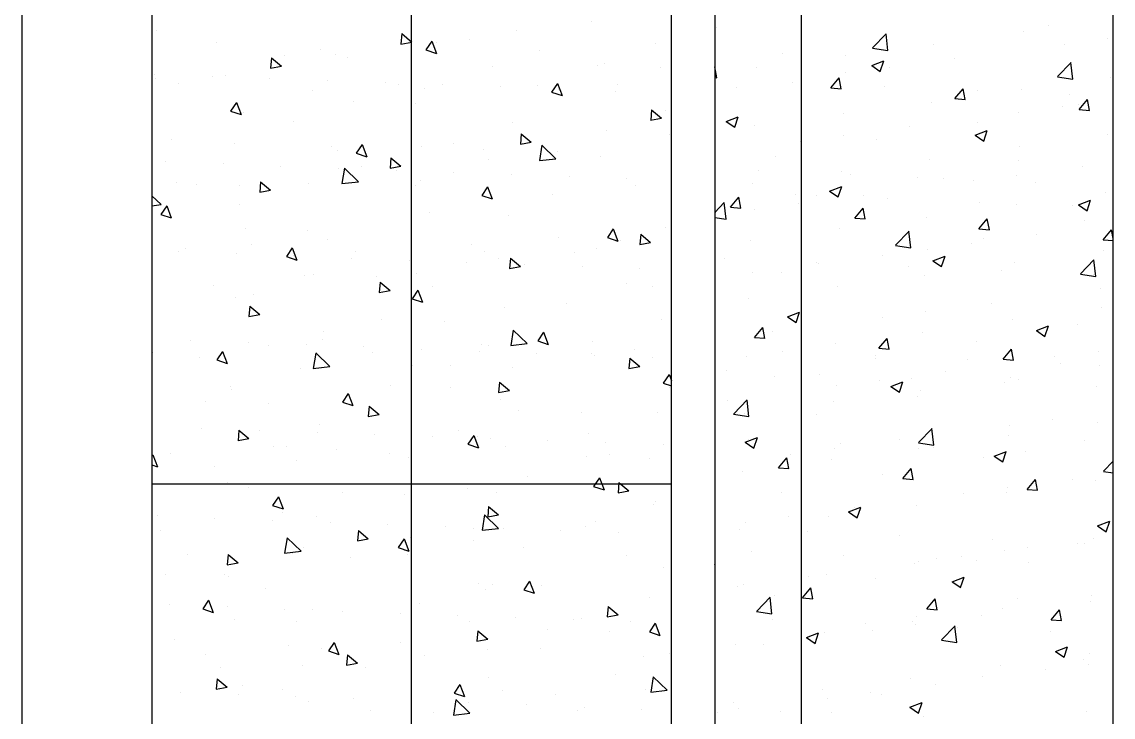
# Model space of a CAD drawing. Header units: millimetres. Extents: x 331487 to 517269, y 198509 to 399936.
# Drawn here: x 442504 to 443134, y 335304 to 335705 of the extents above; entities that cross this region are included whole.
import ezdxf

# ---------------------------------------------------------------- set-up
doc = ezdxf.new("R2010")
doc.units = ezdxf.units.MM
doc.header["$MEASUREMENT"] = 0
doc.layers.add('9th_Column', color=2, linetype='Continuous', lineweight=25)
doc.layers.add('COLUMN', color=6, linetype='Continuous')
doc.layers.add('FOOTING', color=5, linetype='Continuous')

msp = doc.modelspace()

# ---------------------------------------------------------------- linework, layer by layer
at = {"layer": '9th_Column'}
for p, q in [((442904.35, 338438.51), (442904.35, 332578.51)), ((443134.35, 332808.51), (443134.35, 338208.51))]:
    msp.add_line(p, q, dxfattribs=at)
at = {"layer": 'COLUMN'}
for p, q in [((442504.35, 336113.51), (442504.35, 334763.51)), ((442954.35, 334763.51), (442954.35, 336113.51)), ((442579.35, 336038.51), (442579.35, 334838.51)), ((442879.35, 334838.51), (442879.35, 336038.51))]:
    msp.add_line(p, q, dxfattribs=at)
at = {"layer": 'COLUMN', "color": 2, "linetype": 'Continuous'}
for p, q in [((442833.42, 335705.22), (442833.42, 335705.22)), ((442905.39, 335701.86), (442905.39, 335701.86)), ((443096.83, 335703.13), (443096.83, 335703.13)), ((442582.21, 335700.4), (442582.21, 335700.4)), ((442723.72, 335698.42), (442723.2, 335692.45)), ((442723.72, 335698.42), (442729.46, 335693.6)), ((442789.66, 335700.43), (442789.66, 335700.43)), ((442995.51, 335690.22), (443003.3, 335698.34)), ((443001.71, 335696.87), (443001.71, 335696.87)), ((443004.32, 335688.75), (443003.22, 335698.25)), ((443082.44, 335699.59), (443082.44, 335699.59)), ((443131.21, 335695.62), (443131.21, 335695.62)), ((442617, 335693.36), (442617, 335693.36)), ((442676.67, 335689.24), (442676.67, 335689.24)), ((442723.19, 335692.45), (442729.46, 335693.6)), ((442741, 335694.03), (442737.64, 335689.06)), ((442741, 335694.03), (442743.68, 335687.03)), ((442743.63, 335693.07), (442743.63, 335693.07)), ((442762.82, 335694.92), (442762.82, 335694.92)), ((442870.26, 335692.77), (442870.26, 335692.77)), ((442995.43, 335690.13), (443004.32, 335688.75)), ((443030.5, 335692.09), (443030.5, 335692.09)), ((443106.17, 335692.32), (443106.17, 335692.32)), ((442648.5, 335684.55), (442647.98, 335678.57)), ((442648.5, 335684.55), (442654.24, 335679.73)), ((442656.1, 335685.66), (442656.1, 335685.66)), ((442685.47, 335686.42), (442685.47, 335686.42)), ((442692.25, 335684.38), (442692.25, 335684.38)), ((442737.64, 335689.06), (442743.68, 335687.04)), ((442803.3, 335688.94), (442803.3, 335688.94)), ((442943.39, 335686.86), (442943.39, 335686.86)), ((442979.99, 335685.69), (442979.99, 335685.69)), ((443043.02, 335684.01), (443043.02, 335684.01)), ((442647.97, 335678.57), (442654.24, 335679.73)), ((442776.22, 335679.35), (442776.22, 335679.35)), ((442836.71, 335680.18), (442836.71, 335680.18)), ((442840.76, 335680.96), (442840.76, 335680.96)), ((442872.86, 335678.91), (442872.86, 335678.91)), ((442904.35, 335679.16), (442904.38, 335679.19)), ((442905.53, 335672.92), (442904.37, 335679.19)), ((442928.64, 335678.65), (442928.64, 335678.65)), ((442994.96, 335680.02), (443001.96, 335682.7)), ((442994.96, 335680.02), (442999.93, 335676.66)), ((442999.93, 335676.66), (443001.95, 335682.7)), ((443005.15, 335679.02), (443005.15, 335679.02)), ((443102.24, 335673.67), (443110.03, 335681.78)), ((443111.04, 335672.2), (443109.94, 335681.7)), ((442580.96, 335674.94), (442580.96, 335674.94)), ((442581.29, 335672.41), (442581.29, 335672.41)), ((442614.25, 335673.72), (442614.25, 335673.72)), ((442621.65, 335674.09), (442621.65, 335674.09)), ((442647.54, 335672.5), (442647.54, 335672.5)), ((442680.83, 335671.29), (442680.83, 335671.29)), ((442904.35, 335673.03), (442905.53, 335672.93)), ((442971.28, 335667.17), (442976.1, 335672.92)), ((442977.25, 335666.64), (442976.1, 335672.91)), ((442980.11, 335675.72), (442980.11, 335675.72)), ((443102.15, 335673.58), (443111.05, 335672.2)), ((443132.56, 335673.34), (443132.56, 335673.34)), ((442595.05, 335669.4), (442595.05, 335669.4)), ((442672.04, 335665.34), (442672.04, 335665.34)), ((442714.12, 335670.07), (442714.12, 335670.07)), ((442721.68, 335669.11), (442721.68, 335669.11)), ((442736.57, 335666.95), (442736.57, 335666.95)), ((442747.41, 335668.86), (442747.41, 335668.86)), ((442780.7, 335667.64), (442780.7, 335667.64)), ((442802.26, 335668.62), (442802.26, 335668.62)), ((442810.15, 335664.73), (442816.2, 335662.7)), ((442813.51, 335669.7), (442810.16, 335664.73)), ((442813.51, 335669.7), (442816.2, 335662.7)), ((442813.99, 335666.42), (442813.99, 335666.42)), ((442847.28, 335665.21), (442847.28, 335665.21)), ((442848.3, 335668.81), (442848.3, 335668.81)), ((442916.96, 335667.41), (442916.96, 335667.41)), ((442949.08, 335670.24), (442949.08, 335670.24)), ((442971.28, 335667.17), (442977.26, 335666.65)), ((443002.47, 335667.98), (443002.47, 335667.98)), ((443043.01, 335660.9), (443047.83, 335666.64)), ((443048.98, 335660.37), (443047.82, 335666.64)), ((443055.85, 335665.73), (443055.85, 335665.73)), ((443081.22, 335666.3), (443081.22, 335666.3)), ((442628.22, 335658.67), (442624.86, 335653.7)), ((442628.22, 335658.67), (442630.91, 335651.67)), ((442695.54, 335659.35), (442695.54, 335659.35)), ((442731.69, 335658.08), (442731.69, 335658.08)), ((443029.28, 335658.8), (443029.28, 335658.8)), ((443043.01, 335660.9), (443048.98, 335660.38)), ((443109.23, 335663.47), (443109.23, 335663.47)), ((443114.73, 335654.62), (443119.55, 335660.37)), ((443120.71, 335654.09), (443119.55, 335660.36)), ((442624.86, 335653.7), (442630.9, 335651.68)), ((442632.38, 335652.93), (442632.38, 335652.93)), ((442867.88, 335654.45), (442867.36, 335648.47)), ((442867.88, 335654.45), (442873.63, 335649.63)), ((442876.15, 335653.88), (442876.15, 335653.88)), ((442978.77, 335652.4), (442978.77, 335652.4)), ((443079.87, 335652.88), (443079.87, 335652.88)), ((443104.9, 335656.17), (443104.9, 335656.17)), ((443114.22, 335657.23), (443114.22, 335657.23)), ((443114.73, 335654.62), (443120.71, 335654.1)), ((442661.09, 335647.78), (442661.09, 335647.78)), ((442787.4, 335647.05), (442787.4, 335647.05)), ((442867.35, 335648.47), (442873.62, 335649.63)), ((442910.93, 335647.76), (442917.94, 335650.45)), ((442910.93, 335647.76), (442915.91, 335644.41)), ((442915.9, 335644.41), (442917.93, 335650.45)), ((442927.43, 335645.36), (442927.43, 335645.36)), ((443055.9, 335647.22), (443055.9, 335647.22)), ((442792.66, 335640.57), (442792.14, 335634.6)), ((442792.66, 335640.57), (442798.41, 335635.75)), ((442841.7, 335642.31), (442841.7, 335642.31)), ((442878.15, 335639.98), (442878.15, 335639.98)), ((442978.84, 335639.58), (442978.84, 335639.58)), ((443016.71, 335644.56), (443016.71, 335644.56)), ((443054.65, 335639.75), (443061.65, 335642.44)), ((443054.65, 335639.75), (443059.62, 335636.4)), ((443059.62, 335636.4), (443061.64, 335642.44)), ((443131.35, 335640.05), (443131.35, 335640.05)), ((442590.52, 335637.24), (442590.52, 335637.24)), ((442627.01, 335635.05), (442627.01, 335635.05)), ((442683.22, 335633.04), (442683.22, 335633.04)), ((442700.73, 335634.34), (442697.38, 335629.37)), ((442700.73, 335634.34), (442703.42, 335627.34)), ((442734.98, 335633.04), (442734.98, 335633.04)), ((442753.64, 335634.75), (442753.64, 335634.75)), ((442792.13, 335634.6), (442798.4, 335635.75)), ((442804.51, 335633.99), (442803.13, 335625.1)), ((442804.5, 335634), (442812.62, 335626.21)), ((442953.8, 335636.28), (442953.8, 335636.28)), ((442997.58, 335637.21), (442997.58, 335637.21)), ((443080, 335633.01), (443080, 335633.01)), ((442686.68, 335630.92), (442686.68, 335630.92)), ((442697.38, 335629.37), (442703.42, 335627.34)), ((442717.44, 335626.7), (442716.92, 335620.72)), ((442717.44, 335626.7), (442723.19, 335621.88)), ((442771.13, 335631.77), (442771.13, 335631.77)), ((442803.13, 335625.1), (442812.63, 335626.2)), ((442813.31, 335630.62), (442813.31, 335630.62)), ((442838.5, 335627.58), (442838.5, 335627.58)), ((442939.26, 335627.2), (442939.26, 335627.2)), ((442587.36, 335624.43), (442587.36, 335624.43)), ((442620.65, 335623.21), (442620.65, 335623.21)), ((442653.94, 335621.99), (442653.94, 335621.99)), ((442687.23, 335620.78), (442687.23, 335620.78)), ((442690.54, 335620.73), (442689.17, 335611.84)), ((442690.54, 335620.74), (442698.65, 335612.95)), ((442700.53, 335621.48), (442700.53, 335621.48)), ((442716.91, 335620.72), (442723.18, 335621.88)), ((442773.97, 335625.97), (442773.97, 335625.97)), ((443028.07, 335625.51), (443028.07, 335625.51)), ((443079.86, 335625.26), (443079.86, 335625.26)), ((443116.47, 335621.72), (443116.47, 335621.72)), ((442720.52, 335619.56), (442720.52, 335619.56)), ((442753.81, 335618.35), (442753.81, 335618.35)), ((442787.1, 335617.13), (442787.1, 335617.13)), ((442820.39, 335615.91), (442820.39, 335615.91)), ((442853.68, 335614.7), (442853.68, 335614.7)), ((442929.61, 335619.14), (442929.61, 335619.14)), ((442977.55, 335619.11), (442977.55, 335619.11)), ((442982.99, 335616.88), (442982.99, 335616.88)), ((443021.54, 335615.25), (443021.54, 335615.25)), ((443036.38, 335614.63), (443036.38, 335614.63)), ((443078.59, 335616.73), (443078.59, 335616.73)), ((442593.82, 335612.21), (442593.82, 335612.21)), ((442605.06, 335611.08), (442605.06, 335611.08)), ((442629.96, 335610.94), (442629.96, 335610.94)), ((442642.22, 335612.82), (442641.7, 335606.85)), ((442641.7, 335606.85), (442647.96, 335608)), ((442642.22, 335612.82), (442647.97, 335608)), ((442669.78, 335611.95), (442669.78, 335611.95)), ((442689.17, 335611.84), (442698.66, 335612.94)), ((442731.69, 335610.79), (442731.69, 335610.79)), ((442734.32, 335613.57), (442734.32, 335613.57)), ((442773.25, 335610.01), (442769.89, 335605.04)), ((442773.25, 335610.01), (442775.94, 335603.01)), ((442858.32, 335610.49), (442858.32, 335610.49)), ((442926.21, 335612.07), (442926.21, 335612.07)), ((442970.62, 335607.5), (442977.63, 335610.19)), ((442970.62, 335607.5), (442975.6, 335604.15)), ((442975.59, 335604.14), (442977.62, 335610.19)), ((443053.56, 335613.44), (443053.56, 335613.44)), ((443089.76, 335612.37), (443089.76, 335612.37)), ((442579.35, 335604.82), (442584.69, 335599.69)), ((442769.89, 335605.04), (442775.93, 335603.01)), ((442774.43, 335606.74), (442774.43, 335606.74)), ((442810.57, 335605.46), (442810.57, 335605.46)), ((442913.43, 335598.23), (442918.25, 335603.97)), ((442919.4, 335597.7), (442918.25, 335603.97)), ((442950.7, 335605.71), (442950.7, 335605.71)), ((442963.22, 335605.24), (442963.22, 335605.24)), ((442990.4, 335605.12), (442990.4, 335605.12)), ((443004.08, 335603.45), (443004.08, 335603.45)), ((443057.46, 335601.2), (443057.46, 335601.2)), ((443114.34, 335599.49), (443121.34, 335602.18)), ((443119.31, 335596.14), (443121.33, 335602.18)), ((443130.13, 335606.76), (443130.13, 335606.76)), ((442579.35, 335599.06), (442584.7, 335599.69)), ((442587.96, 335598.98), (442584.6, 335594.01)), ((442587.96, 335598.98), (442590.64, 335591.98)), ((442630.13, 335599.55), (442630.13, 335599.55)), ((442739.97, 335595.17), (442739.97, 335595.17)), ((442904.35, 335595.21), (442909.84, 335600.92)), ((442904.9, 335595.23), (442904.9, 335595.23)), ((442910.85, 335591.34), (442909.75, 335600.84)), ((442913.43, 335598.23), (442919.41, 335597.71)), ((442927.5, 335596.84), (442927.5, 335596.84)), ((442952.53, 335600.14), (442952.53, 335600.14)), ((442985.16, 335591.95), (442989.98, 335597.7)), ((442991.13, 335591.42), (442989.97, 335597.69)), ((443078.79, 335599.72), (443078.79, 335599.72)), ((443110.84, 335598.94), (443110.84, 335598.94)), ((443114.34, 335599.49), (443119.31, 335596.14)), ((442584.6, 335594.01), (442590.64, 335591.99)), ((442785.15, 335593.67), (442785.15, 335593.67)), ((442904.35, 335592.35), (442910.86, 335591.34)), ((442985.16, 335591.95), (442991.13, 335591.43)), ((443026.85, 335592.23), (443026.85, 335592.23)), ((443056.88, 335585.68), (443061.7, 335591.42)), ((443062.86, 335585.15), (443061.7, 335591.42)), ((443118.05, 335590.26), (443118.05, 335590.26)), ((442633.26, 335585.9), (442633.26, 335585.9)), ((442669.4, 335584.63), (442669.4, 335584.63)), ((442845.76, 335585.68), (442842.41, 335580.71)), ((442845.76, 335585.68), (442848.45, 335578.68)), ((442861.61, 335582.72), (442861.08, 335576.75)), ((442861.61, 335582.72), (442867.35, 335577.9)), ((442875.9, 335586.6), (442875.9, 335586.6)), ((442976.34, 335585.82), (442976.34, 335585.82)), ((443008.77, 335576.26), (443016.56, 335584.37)), ((443017.58, 335574.79), (443016.47, 335584.28)), ((443056.88, 335585.68), (443062.86, 335585.16)), ((443090.16, 335582.28), (443090.16, 335582.28)), ((443128.61, 335579.4), (443133.43, 335585.15)), ((443134.35, 335580.14), (443133.43, 335585.14)), ((442637.02, 335576.73), (442637.02, 335576.73)), ((442680.96, 335579.66), (442680.96, 335579.66)), ((442763.65, 335576.43), (442763.65, 335576.43)), ((442813.87, 335580.43), (442813.87, 335580.43)), ((442842.41, 335580.71), (442848.45, 335578.68)), ((442850.01, 335579.16), (442850.01, 335579.16)), ((442861.08, 335576.75), (442867.35, 335577.9)), ((442925, 335578.78), (442925, 335578.78)), ((443008.69, 335576.17), (443017.58, 335574.79)), ((443052.29, 335577.29), (443052.29, 335577.29)), ((443059.73, 335580.25), (443059.73, 335580.25)), ((443128.61, 335579.4), (443134.35, 335578.9)), ((442594.86, 335572.49), (442594.86, 335572.49)), ((442598.8, 335574.34), (442598.8, 335574.34)), ((442628.15, 335571.27), (442628.15, 335571.27)), ((442657.11, 335569.68), (442663.16, 335567.65)), ((442660.47, 335574.65), (442657.12, 335569.68)), ((442660.47, 335574.65), (442663.16, 335567.65)), ((442661.44, 335570.06), (442661.44, 335570.06)), ((442696.69, 335572.6), (442696.69, 335572.6)), ((442771.71, 335572.59), (442771.71, 335572.59)), ((442823.32, 335572.3), (442823.32, 335572.3)), ((442836.25, 335574.2), (442836.25, 335574.2)), ((443001.41, 335570.24), (443001.41, 335570.24)), ((443027.25, 335574), (443027.25, 335574)), ((443030.31, 335567.24), (443037.32, 335569.93)), ((443035.28, 335563.88), (443037.31, 335569.92)), ((443128.92, 335573.47), (443128.92, 335573.47)), ((442694.73, 335568.84), (442694.73, 335568.84)), ((442728.02, 335567.62), (442728.02, 335567.62)), ((442761.31, 335566.41), (442761.31, 335566.41)), ((442779.41, 335568.86), (442779.41, 335568.86)), ((442786.39, 335568.85), (442785.86, 335562.87)), ((442785.86, 335562.87), (442792.13, 335564.03)), ((442786.39, 335568.85), (442792.13, 335564.03)), ((442794.6, 335565.19), (442794.6, 335565.19)), ((442827.89, 335563.98), (442827.89, 335563.98)), ((442909.72, 335568.31), (442909.72, 335568.31)), ((442963.1, 335566.05), (442963.1, 335566.05)), ((442964.1, 335565.68), (442964.1, 335565.68)), ((443016.48, 335563.8), (443016.48, 335563.8)), ((443030.32, 335567.24), (443035.29, 335563.88)), ((443077.57, 335566.43), (443077.57, 335566.43)), ((443115.5, 335559.7), (443123.28, 335567.82)), ((443124.3, 335558.24), (443123.2, 335567.73)), ((442667.53, 335558.57), (442667.53, 335558.57)), ((442672.7, 335559.59), (442672.7, 335559.59)), ((442708.84, 335558.32), (442708.84, 335558.32)), ((442732.06, 335560.18), (442732.06, 335560.18)), ((442861.18, 335562.76), (442861.18, 335562.76)), ((442926.22, 335560.7), (442926.22, 335560.7)), ((442943.09, 335560.23), (442943.09, 335560.23)), ((443025.63, 335558.94), (443025.63, 335558.94)), ((443069.86, 335561.54), (443069.86, 335561.54)), ((443115.41, 335559.61), (443124.3, 335558.23)), ((443123.25, 335559.29), (443123.25, 335559.29)), ((442615.07, 335552.77), (442615.07, 335552.77)), ((442711.17, 335554.97), (442710.64, 335548.99)), ((442711.17, 335554.97), (442716.91, 335550.15)), ((442741.7, 335552.47), (442741.7, 335552.47)), ((442853.31, 335554.12), (442853.31, 335554.12)), ((442868.33, 335552.18), (442868.33, 335552.18)), ((442975.12, 335552.53), (442975.12, 335552.53)), ((443127.01, 335551.15), (443127.01, 335551.15)), ((442627.87, 335546.17), (442627.87, 335546.17)), ((442638.24, 335548.03), (442638.24, 335548.03)), ((442710.64, 335549), (442716.91, 335550.15)), ((442732.99, 335550.32), (442729.63, 335545.35)), ((442729.63, 335545.35), (442735.67, 335543.32)), ((442732.99, 335550.32), (442735.67, 335543.32)), ((442923.78, 335545.49), (442923.78, 335545.49)), ((442635.95, 335541.1), (442635.43, 335535.12)), ((442635.95, 335541.1), (442641.69, 335536.28)), ((442782.89, 335540.29), (442782.89, 335540.29)), ((442818.85, 335542.56), (442818.85, 335542.56)), ((443063.85, 335542.84), (443063.85, 335542.84)), ((443127.7, 335540.18), (443127.7, 335540.18)), ((442635.42, 335535.12), (442641.69, 335536.28)), ((442712.14, 335533.29), (442712.14, 335533.29)), ((442748.29, 335532.01), (442748.29, 335532.01)), ((442873.64, 335533.22), (442873.64, 335533.22)), ((442946.29, 335534.99), (442953.29, 335537.67)), ((442946.29, 335534.99), (442951.27, 335531.63)), ((442951.26, 335531.63), (442953.29, 335537.67)), ((443000.95, 335534.55), (443000.95, 335534.55)), ((443025.98, 335537.85), (443025.98, 335537.85)), ((443076.36, 335533.14), (443076.36, 335533.14)), ((442678.7, 335526.27), (442678.7, 335526.27)), ((442787.96, 335527.27), (442786.58, 335518.37)), ((442787.95, 335527.27), (442796.06, 335519.49)), ((442805.5, 335525.99), (442802.15, 335521.02)), ((442805.5, 335525.99), (442808.19, 335518.99)), ((442927.3, 335523.01), (442932.13, 335528.76)), ((442933.28, 335522.48), (442932.12, 335528.75)), ((442937.79, 335526.24), (442937.79, 335526.24)), ((443024.42, 335525.65), (443024.42, 335525.65)), ((443090.01, 335526.98), (443097.01, 335529.66)), ((443090.01, 335526.98), (443094.98, 335523.62)), ((443094.97, 335523.62), (443097, 335529.66)), ((443113.92, 335530.6), (443113.92, 335530.6)), ((442601.9, 335521.14), (442601.9, 335521.14)), ((442635.19, 335519.93), (442635.19, 335519.93)), ((442677.69, 335521.72), (442677.69, 335521.72)), ((442769.46, 335519.2), (442769.46, 335519.2)), ((442786.58, 335518.37), (442796.07, 335519.48)), ((442802.14, 335521.02), (442808.19, 335518.99)), ((442833.99, 335520.81), (442833.99, 335520.81)), ((442927.3, 335523.01), (442933.28, 335522.49)), ((442973.91, 335519.24), (442973.91, 335519.24)), ((442999.03, 335516.73), (443003.85, 335522.48)), ((443005, 335516.2), (443003.85, 335522.47)), ((443055.6, 335520.59), (443055.6, 335520.59)), ((442580.07, 335514.57), (442580.07, 335514.57)), ((442620.21, 335514.96), (442616.85, 335509.99)), ((442620.21, 335514.96), (442622.9, 335507.96)), ((442647.03, 335518.41), (442647.03, 335518.41)), ((442668.48, 335518.71), (442668.48, 335518.71)), ((442673.99, 335514.01), (442672.61, 335505.11)), ((442673.98, 335514.02), (442682.1, 335506.23)), ((442701.77, 335517.5), (442701.77, 335517.5)), ((442706.7, 335514.28), (442706.7, 335514.28)), ((442735.06, 335516.28), (442735.06, 335516.28)), ((442768.35, 335515.06), (442768.35, 335515.06)), ((442773.66, 335518.11), (442773.66, 335518.11)), ((442801.64, 335513.85), (442801.64, 335513.85)), ((442833.33, 335513.99), (442833.33, 335513.99)), ((442858.29, 335516.25), (442858.29, 335516.25)), ((442943.63, 335514.95), (442943.63, 335514.95)), ((442999.03, 335516.73), (443005.01, 335516.21)), ((443070.76, 335510.46), (443075.58, 335516.2)), ((443076.73, 335509.93), (443075.57, 335516.2)), ((443125.73, 335515.01), (443125.73, 335515.01)), ((442607.12, 335511.18), (442607.12, 335511.18)), ((442616.85, 335509.99), (442622.9, 335507.96)), ((442729.8, 335506.8), (442729.8, 335506.8)), ((442751.58, 335506.98), (442751.58, 335506.98)), ((442834.93, 335512.63), (442834.93, 335512.63)), ((442855.33, 335511), (442854.81, 335505.02)), ((442855.33, 335511), (442861.08, 335506.18)), ((442868.22, 335511.42), (442868.22, 335511.42)), ((442922.56, 335512.2), (442922.56, 335512.2)), ((442997.01, 335512.7), (442997.01, 335512.7)), ((442997.28, 335510.58), (442997.28, 335510.58)), ((443050.39, 335510.44), (443050.39, 335510.44)), ((443070.76, 335510.46), (443076.73, 335509.94)), ((443100.7, 335511.71), (443100.7, 335511.71)), ((443103.77, 335508.19), (443103.77, 335508.19)), ((443126.48, 335506.9), (443126.48, 335506.9)), ((442665.27, 335505.19), (442665.27, 335505.19)), ((442672.61, 335505.11), (442682.11, 335506.22)), ((442787.73, 335505.71), (442787.73, 335505.71)), ((442854.8, 335505.02), (442861.07, 335506.18)), ((442878.02, 335501.66), (442874.66, 335496.68)), ((442878.02, 335501.66), (442879.35, 335498.19)), ((442911.33, 335503.78), (442911.33, 335503.78)), ((442938.97, 335500.57), (442938.97, 335500.57)), ((442964.71, 335501.52), (442964.71, 335501.52)), ((443037.55, 335503.4), (443037.55, 335503.4)), ((442625.08, 335494.45), (442625.08, 335494.45)), ((442717.13, 335495.41), (442717.13, 335495.41)), ((442751.71, 335494.15), (442751.71, 335494.15)), ((442780.11, 335497.12), (442779.59, 335491.14)), ((442780.11, 335497.12), (442785.86, 335492.3)), ((442874.66, 335496.69), (442879.35, 335495.11)), ((442974.64, 335495.11), (442974.64, 335495.11)), ((442999.67, 335498.41), (442999.67, 335498.41)), ((443005.98, 335494.72), (443012.99, 335497.41)), ((443005.98, 335494.72), (443010.96, 335491.37)), ((443010.95, 335491.37), (443012.98, 335497.41)), ((443018.09, 335499.27), (443018.09, 335499.27)), ((443071.47, 335497.01), (443071.47, 335497.01)), ((443075.14, 335499.85), (443075.14, 335499.85)), ((443079.56, 335498.63), (443079.56, 335498.63)), ((443124.86, 335494.75), (443124.86, 335494.75)), ((442625.62, 335492.79), (442625.62, 335492.79)), ((442692.72, 335490.63), (442689.37, 335485.66)), ((442692.72, 335490.63), (442695.41, 335483.63)), ((442779.58, 335491.15), (442785.85, 335492.3)), ((442878.34, 335493.86), (442878.34, 335493.86)), ((443021.25, 335488.62), (443021.25, 335488.62)), ((443023.2, 335492.36), (443023.2, 335492.36)), ((442610.41, 335486.15), (442610.41, 335486.15)), ((442646.56, 335484.87), (442646.56, 335484.87)), ((442689.37, 335485.66), (442695.41, 335483.63)), ((442704.89, 335483.25), (442704.37, 335477.27)), ((442704.89, 335483.25), (442710.64, 335478.43)), ((442780.63, 335486.91), (442780.63, 335486.91)), ((442911.48, 335486.8), (442911.48, 335486.8)), ((442915.31, 335478.84), (442923.09, 335486.96)), ((442924.11, 335477.38), (442923.01, 335486.87)), ((442972.69, 335485.96), (442972.69, 335485.96)), ((442704.36, 335477.27), (442710.63, 335478.43)), ((442791.02, 335480.67), (442791.02, 335480.67)), ((442827.17, 335479.4), (442827.17, 335479.4)), ((442871.39, 335479.83), (442871.39, 335479.83)), ((442915.22, 335478.75), (442924.11, 335477.37)), ((442921.35, 335478.91), (442921.35, 335478.91)), ((442962.93, 335478.61), (442962.93, 335478.61)), ((443099.43, 335475.56), (443099.43, 335475.56)), ((442608.3, 335470.63), (442608.3, 335470.63)), ((442629.67, 335469.37), (442629.15, 335463.39)), ((442629.67, 335469.37), (442635.42, 335464.55)), ((442641.59, 335469.42), (442641.59, 335469.42)), ((442676.45, 335472.89), (442676.45, 335472.89)), ((442756.57, 335469.11), (442756.57, 335469.11)), ((443022.03, 335462.29), (443029.82, 335470.41)), ((443030.84, 335460.82), (443029.73, 335470.32)), ((443074.39, 335472.27), (443074.39, 335472.27)), ((443125.27, 335473.61), (443125.27, 335473.61)), ((442629.14, 335463.4), (442635.41, 335464.55)), ((442674.88, 335468.2), (442674.88, 335468.2)), ((442708.17, 335466.99), (442708.17, 335466.99)), ((442741.46, 335465.77), (442741.46, 335465.77)), ((442765.24, 335466.3), (442761.88, 335461.32)), ((442765.24, 335466.3), (442767.93, 335459.3)), ((442767.2, 335465.82), (442767.2, 335465.82)), ((442774.75, 335464.55), (442774.75, 335464.55)), ((442808.04, 335463.34), (442808.04, 335463.34)), ((442831.73, 335467.43), (442831.73, 335467.43)), ((442904.61, 335468.6), (442904.61, 335468.6)), ((442921.96, 335462.47), (442928.96, 335465.16)), ((442921.96, 335462.47), (442926.94, 335459.12)), ((442923.73, 335464.12), (442923.73, 335464.12)), ((442926.93, 335459.11), (442928.96, 335465.16)), ((443011.24, 335463.95), (443011.24, 335463.95)), ((443073.92, 335466.57), (443073.92, 335466.57)), ((443117.76, 335463.63), (443117.76, 335463.63)), ((442590.08, 335456.26), (442590.08, 335456.26)), ((442649.85, 335459.84), (442649.85, 335459.84)), ((442657.05, 335460.09), (442657.05, 335460.09)), ((442686, 335458.57), (442686, 335458.57)), ((442761.88, 335461.33), (442767.93, 335459.3)), ((442783.67, 335459.8), (442783.67, 335459.8)), ((442841.33, 335462.12), (442841.33, 335462.12)), ((442874.62, 335460.91), (442874.62, 335460.91)), ((442973.37, 335458.97), (442973.37, 335458.97)), ((442977.11, 335461.87), (442977.11, 335461.87)), ((443021.94, 335462.2), (443030.84, 335460.82)), ((443021.99, 335459.07), (443021.99, 335459.07)), ((443030.49, 335459.61), (443030.49, 335459.61)), ((443065.67, 335454.46), (443072.68, 335457.15)), ((443070.64, 335451.11), (443072.67, 335457.15)), ((443083.88, 335457.36), (443083.88, 335457.36)), ((442579.95, 335455.27), (442579.35, 335454.38)), ((442579.95, 335455.27), (442582.64, 335448.27)), ((442663.02, 335451.81), (442663.02, 335451.81)), ((442716.71, 335455.96), (442716.71, 335455.96)), ((442727.55, 335453.42), (442727.55, 335453.42)), ((442830.46, 335454.37), (442830.46, 335454.37)), ((442843.34, 335455.67), (442843.34, 335455.67)), ((442866.61, 335453.09), (442866.61, 335453.09)), ((442941.18, 335447.79), (442946, 335453.54)), ((442947.15, 335447.26), (442946, 335453.53)), ((442948.33, 335455.67), (442948.33, 335455.67)), ((442971.47, 335452.67), (442971.47, 335452.67)), ((443059.44, 335453.62), (443059.44, 335453.62)), ((443065.67, 335454.46), (443070.65, 335451.11)), ((443128.75, 335445.74), (443134.35, 335451.57)), ((442579.35, 335449.37), (442582.63, 335448.27)), ((442615.4, 335448.27), (442615.4, 335448.27)), ((442920.13, 335445.62), (442920.13, 335445.62)), ((442941.18, 335447.79), (442947.16, 335447.27)), ((443001.12, 335443.61), (443001.12, 335443.61)), ((443012.91, 335441.52), (443017.73, 335447.26)), ((443018.88, 335440.98), (443017.72, 335447.25)), ((443128.67, 335445.65), (443134.35, 335444.77)), ((442623.36, 335439.4), (442623.36, 335439.4)), ((442796.01, 335442.8), (442796.01, 335442.8)), ((442837.75, 335441.97), (442834.4, 335436.99)), ((442837.75, 335441.97), (442840.44, 335434.97)), ((442849.06, 335439.27), (442848.53, 335433.29)), ((442849.06, 335439.27), (442854.8, 335434.45)), ((443012.91, 335441.52), (443018.88, 335440.99)), ((443084.63, 335435.24), (443089.45, 335440.99)), ((443090.61, 335434.71), (443089.45, 335440.98)), ((443110.99, 335441.11), (443110.99, 335441.11)), ((443124.05, 335440.32), (443124.05, 335440.32)), ((442635.09, 335436.13), (442635.09, 335436.13)), ((442652.46, 335430.94), (442649.11, 335425.97)), ((442652.46, 335430.94), (442655.15, 335423.94)), ((442689.3, 335433.53), (442689.3, 335433.53)), ((442725.44, 335432.26), (442725.44, 335432.26)), ((442761.72, 335435.83), (442761.72, 335435.83)), ((442778.38, 335433.52), (442778.38, 335433.52)), ((442834.4, 335437), (442840.44, 335434.97)), ((442848.53, 335433.29), (442854.8, 335434.45)), ((442942.8, 335433.6), (442942.8, 335433.6)), ((443048.09, 335432.83), (443048.09, 335432.83)), ((443072.71, 335433.28), (443072.71, 335433.28)), ((443073.12, 335436.12), (443073.12, 335436.12)), ((443084.63, 335435.24), (443090.61, 335434.72)), ((442649.11, 335425.97), (442655.15, 335423.94)), ((442773.84, 335425.4), (442773.31, 335419.42)), ((442773.84, 335425.4), (442779.58, 335420.57)), ((442869.13, 335426.45), (442869.13, 335426.45)), ((442869.9, 335428.06), (442869.9, 335428.06)), ((442981.65, 335422.21), (442988.65, 335424.9)), ((442986.62, 335418.85), (442988.65, 335424.89)), ((443020.77, 335425.78), (443020.77, 335425.78)), ((442582.51, 335419.91), (442582.51, 335419.91)), ((442615.8, 335418.69), (442615.8, 335418.69)), ((442654.84, 335421.97), (442654.84, 335421.97)), ((442674.19, 335419.51), (442674.19, 335419.51)), ((442771.4, 335420.54), (442770.03, 335411.65)), ((442771.4, 335420.55), (442779.51, 335412.76)), ((442773.31, 335419.42), (442779.58, 335420.58)), ((442947.06, 335419.53), (442947.06, 335419.53)), ((442970.26, 335419.38), (442970.26, 335419.38)), ((442981.65, 335422.21), (442986.63, 335418.85)), ((442984.93, 335424.51), (442984.93, 335424.51)), ((442649.09, 335417.48), (442649.09, 335417.48)), ((442682.38, 335416.26), (442682.38, 335416.26)), ((442715.67, 335415.05), (442715.67, 335415.05)), ((442748.96, 335413.83), (442748.96, 335413.83)), ((442764.95, 335412.44), (442764.95, 335412.44)), ((442770.03, 335411.65), (442779.52, 335412.75)), ((442782.25, 335412.61), (442782.25, 335412.61)), ((442829.48, 335414.05), (442829.48, 335414.05)), ((442835.45, 335416.49), (442835.45, 335416.49)), ((442918.92, 335412.34), (442918.92, 335412.34)), ((442922.02, 335416.23), (442922.02, 335416.23)), ((443125.36, 335414.2), (443132.37, 335416.89)), ((443125.36, 335414.2), (443130.34, 335410.84)), ((443130.33, 335410.84), (443132.36, 335416.89)), ((442584.27, 335411.42), (442584.27, 335411.42)), ((442657.44, 335407.28), (442656.06, 335398.39)), ((442657.43, 335407.29), (442665.55, 335399.5)), ((442698.62, 335411.52), (442698.09, 335405.54)), ((442698.09, 335405.54), (442704.36, 335406.7)), ((442698.62, 335411.52), (442704.36, 335406.7)), ((442724.98, 335406.61), (442721.62, 335401.63)), ((442724.98, 335406.61), (442727.67, 335399.61)), ((442728.74, 335407.23), (442728.74, 335407.23)), ((442764.88, 335405.95), (442764.88, 335405.95)), ((442815.54, 335411.4), (442815.54, 335411.4)), ((442848.83, 335410.18), (442848.83, 335410.18)), ((442957.64, 335410.77), (442957.64, 335410.77)), ((443011.02, 335408.51), (443011.02, 335408.51)), ((443064.4, 335406.26), (443064.4, 335406.26)), ((443122.84, 335407.03), (443122.84, 335407.03)), ((442656.06, 335398.39), (442665.56, 335399.49)), ((442667.06, 335401.77), (442667.06, 335401.77)), ((442721.62, 335401.64), (442727.66, 335399.61)), ((442725.29, 335400.04), (442725.29, 335400.04)), ((442793.68, 335401.48), (442793.68, 335401.48)), ((442925.34, 335399.59), (442925.34, 335399.59)), ((443071.49, 335399.99), (443071.49, 335399.99)), ((443084.69, 335401.67), (443084.69, 335401.67)), ((443113.63, 335403.97), (443113.63, 335403.97)), ((443117.79, 335404), (443117.79, 335404)), ((442600.09, 335397.94), (442600.09, 335397.94)), ((442623.4, 335397.64), (442622.88, 335391.67)), ((442623.4, 335397.65), (442629.14, 335392.82)), ((442660.76, 335398.42), (442660.76, 335398.42)), ((442694.28, 335395.66), (442694.28, 335395.66)), ((442726.72, 335397.64), (442726.72, 335397.64)), ((442853.35, 335397.35), (442853.35, 335397.35)), ((442978.72, 335397.34), (442978.72, 335397.34)), ((443021.78, 335393.39), (443021.78, 335393.39)), ((443032.11, 335395.08), (443032.11, 335395.08)), ((443046.81, 335396.68), (443046.81, 335396.68)), ((443055.31, 335393.96), (443055.31, 335393.96)), ((442622.87, 335391.67), (442629.14, 335392.83)), ((442874.89, 335390.19), (442874.89, 335390.19)), ((442904.35, 335392.53), (442904.63, 335392.64)), ((442904.35, 335391.81), (442904.63, 335392.64)), ((443019.55, 335392.49), (443019.55, 335392.49)), ((443085.49, 335392.82), (443085.49, 335392.82)), ((442587.57, 335386.39), (442587.57, 335386.39)), ((442621.11, 335386.02), (442621.11, 335386.02)), ((442623.71, 335385.12), (442623.71, 335385.12)), ((442768.18, 335380.92), (442768.18, 335380.92)), ((442797.49, 335382.28), (442794.14, 335377.3)), ((442797.49, 335382.28), (442800.18, 335375.27)), ((442958.62, 335385.07), (442958.62, 335385.07)), ((442969.04, 335386.09), (442969.04, 335386.09)), ((442996.99, 335383.95), (442996.99, 335383.95)), ((443041.34, 335381.95), (443048.34, 335384.63)), ((443041.34, 335381.95), (443046.32, 335378.59)), ((443046.31, 335378.59), (443048.34, 335384.63)), ((442645.1, 335377.81), (442645.1, 335377.81)), ((442771.73, 335377.52), (442771.73, 335377.52)), ((442776.12, 335380.14), (442776.12, 335380.14)), ((442794.14, 335377.31), (442800.18, 335375.28)), ((442804.32, 335379.65), (442804.32, 335379.65)), ((442917.7, 335379.05), (442917.7, 335379.05)), ((442920.75, 335380.09), (442920.75, 335380.09)), ((442955.05, 335372.57), (442959.88, 335378.32)), ((442961.03, 335372.04), (442959.87, 335378.31)), ((442589.55, 335368.57), (442589.55, 335368.57)), ((442612.2, 335371.25), (442608.85, 335366.27)), ((442612.2, 335371.25), (442614.89, 335364.25)), ((442733.72, 335369.35), (442733.72, 335369.35)), ((442866.88, 335373.07), (442866.88, 335373.07)), ((442928.56, 335364.88), (442936.35, 335373)), ((442937.37, 335363.41), (442936.27, 335372.91)), ((442938.67, 335373.94), (442938.67, 335373.94)), ((442955.06, 335372.57), (442961.03, 335372.05)), ((443026.78, 335366.3), (443031.6, 335372.04)), ((443032.75, 335365.77), (443031.6, 335372.03)), ((443079.27, 335372), (443079.27, 335372)), ((443121.54, 335370.54), (443121.54, 335370.54)), ((443121.62, 335373.74), (443121.62, 335373.74)), ((442608.84, 335366.28), (442614.89, 335364.25)), ((442622.84, 335367.35), (442622.84, 335367.35)), ((442656.13, 335366.13), (442656.13, 335366.13)), ((442671.94, 335366.13), (442671.94, 335366.13)), ((442689.42, 335364.92), (442689.42, 335364.92)), ((442722.71, 335363.7), (442722.71, 335363.7)), ((442756, 335362.49), (442756, 335362.49)), ((442842.25, 335361.57), (442848.52, 335362.73)), ((442842.78, 335367.54), (442842.26, 335361.57)), ((442842.78, 335367.54), (442848.53, 335362.72)), ((442928.48, 335364.79), (442937.37, 335363.41)), ((443020.95, 335361.99), (443020.95, 335361.99)), ((443026.78, 335366.3), (443032.76, 335365.77)), ((443058.38, 335362.23), (443058.38, 335362.23)), ((443070.28, 335366.7), (443070.28, 335366.7)), ((443098.51, 335360.02), (443103.33, 335365.77)), ((443104.48, 335359.49), (443103.32, 335365.76)), ((442627.01, 335360.08), (442627.01, 335360.08)), ((442663.15, 335358.81), (442663.15, 335358.81)), ((442762.69, 335359.06), (442762.69, 335359.06)), ((442789.29, 335361.27), (442789.29, 335361.27)), ((442822.58, 335360.05), (442822.58, 335360.05)), ((442827.22, 335360.67), (442827.22, 335360.67)), ((442855.87, 335358.84), (442855.87, 335358.84)), ((442870.01, 335357.94), (442866.65, 335352.97)), ((442870.01, 335357.95), (442872.7, 335350.94)), ((442937.74, 335359.94), (442937.74, 335359.94)), ((442991.13, 335357.68), (442991.13, 335357.68)), ((443018.34, 335359.2), (443018.34, 335359.2)), ((443020.51, 335357.24), (443020.51, 335357.24)), ((443035.29, 335348.33), (443043.08, 335356.45)), ((443044.09, 335346.86), (443042.99, 335356.36)), ((443044.51, 335355.43), (443044.51, 335355.43)), ((443098.51, 335360.02), (443104.48, 335359.5)), ((442767.56, 335353.67), (442767.04, 335347.69)), ((442767.56, 335353.67), (442773.31, 335348.85)), ((442807.62, 335354.61), (442807.62, 335354.61)), ((442843.76, 335353.34), (442843.76, 335353.34)), ((442866.65, 335352.97), (442872.69, 335350.95)), ((442957.32, 335349.69), (442964.32, 335352.38)), ((442957.32, 335349.69), (442962.29, 335346.34)), ((442962.29, 335346.34), (442964.32, 335352.38)), ((442962.63, 335351.98), (442962.63, 335351.98)), ((442967.83, 335352.8), (442967.83, 335352.8)), ((442995.47, 335353.95), (442995.47, 335353.95)), ((443097.89, 335353.17), (443097.89, 335353.17)), ((442592.55, 335348.52), (442592.55, 335348.52)), ((442658.51, 335345.04), (442658.51, 335345.04)), ((442677.07, 335343.45), (442677.07, 335343.45)), ((442684.72, 335346.92), (442681.36, 335341.94)), ((442684.72, 335346.92), (442687.4, 335339.92)), ((442723.04, 335346.65), (442723.04, 335346.65)), ((442767.03, 335347.69), (442773.3, 335348.85)), ((442773.16, 335343.05), (442773.16, 335343.05)), ((442803.7, 335343.16), (442803.7, 335343.16)), ((442916.48, 335345.76), (442916.48, 335345.76)), ((442932.32, 335345.63), (442932.32, 335345.63)), ((443035.2, 335348.24), (443044.1, 335346.86)), ((443101.03, 335341.68), (443108.04, 335344.37)), ((443106, 335338.33), (443108.03, 335344.37)), ((442610.1, 335339.62), (442610.1, 335339.62)), ((442681.36, 335341.95), (442687.4, 335339.92)), ((442692.34, 335339.79), (442691.82, 335333.82)), ((442692.34, 335339.79), (442698.09, 335334.97)), ((442736.73, 335339.32), (442736.73, 335339.32)), ((442863.36, 335339.03), (442863.36, 335339.03)), ((442878.05, 335340.77), (442878.05, 335340.77)), ((443101.03, 335341.68), (443106.01, 335338.33)), ((443117.46, 335337.01), (443117.46, 335337.01)), ((443120.4, 335340.45), (443120.4, 335340.45)), ((442618.85, 335332.64), (442618.85, 335332.64)), ((442666.45, 335333.78), (442666.45, 335333.78)), ((442691.81, 335333.82), (442698.08, 335334.97)), ((442702.6, 335332.5), (442702.6, 335332.5)), ((443069.06, 335333.41), (443069.06, 335333.41)), ((443095.23, 335331.1), (443095.23, 335331.1)), ((443120.26, 335334.4), (443120.26, 335334.4)), ((442617.12, 335325.92), (442616.6, 335319.94)), ((442617.12, 335325.92), (442622.87, 335321.1)), ((442773.87, 335326.76), (442773.87, 335326.76)), ((442847.06, 335328.3), (442847.06, 335328.3)), ((442868.82, 335327.08), (442867.44, 335318.18)), ((442868.81, 335327.08), (442876.92, 335319.3)), ((443017.12, 335325.91), (443017.12, 335325.91)), ((443059.14, 335327), (443059.14, 335327)), ((442595.95, 335318.06), (442595.95, 335318.06)), ((442616.59, 335319.94), (442622.86, 335321.1)), ((442632, 335322.21), (442632, 335322.21)), ((442655.11, 335319.49), (442655.11, 335319.49)), ((442753.87, 335317.61), (442759.92, 335315.59)), ((442757.23, 335322.59), (442753.88, 335317.61)), ((442757.23, 335322.59), (442759.92, 335315.58)), ((442781.74, 335319.2), (442781.74, 335319.2)), ((442864.62, 335319.69), (442864.62, 335319.69)), ((442867.44, 335318.18), (442876.93, 335319.29)), ((442966.61, 335319.51), (442966.61, 335319.51)), ((442994.2, 335317.8), (442994.2, 335317.8)), ((443032.07, 335322.79), (443032.07, 335322.79)), ((442629.24, 335316.84), (442629.24, 335316.84)), ((442662.53, 335315.62), (442662.53, 335315.62)), ((442669.68, 335312.75), (442669.68, 335312.75)), ((442695.82, 335314.41), (442695.82, 335314.41)), ((442729.11, 335313.19), (442729.11, 335313.19)), ((442754.85, 335313.82), (442753.47, 335304.92)), ((442754.84, 335313.83), (442762.96, 335306.04)), ((442762.4, 335311.98), (442762.4, 335311.98)), ((442812.6, 335316.74), (442812.6, 335316.74)), ((442915.27, 335312.47), (442915.27, 335312.47)), ((442969.17, 335314.5), (442969.17, 335314.5)), ((443000.82, 335316.98), (443000.82, 335316.98)), ((443017.01, 335309.43), (443024.01, 335312.12)), ((443021.98, 335306.08), (443024.01, 335312.12)), ((442705.89, 335307.47), (442705.89, 335307.47)), ((442742.04, 335306.2), (442742.04, 335306.2)), ((442753.47, 335304.92), (442762.97, 335306.03)), ((442760.44, 335305.67), (442760.44, 335305.67)), ((442795.69, 335310.76), (442795.69, 335310.76)), ((442824.97, 335307.29), (442824.97, 335307.29)), ((442828.98, 335309.54), (442828.98, 335309.54)), ((442862.27, 335308.33), (442862.27, 335308.33)), ((442906.01, 335306.19), (442906.01, 335306.19)), ((442918.27, 335308.84), (442918.27, 335308.84)), ((442942.5, 335306.97), (442942.5, 335306.97)), ((442971.65, 335306.58), (442971.65, 335306.58)), ((443017.01, 335309.43), (443021.99, 335306.08)), ((443119.19, 335307.16), (443119.19, 335307.16)), ((443025.03, 335304.33), (443025.03, 335304.33))]:
    msp.add_line(p, q, dxfattribs=at)
at = {"layer": 'FOOTING'}
for p, q in [((442504.35, 336113.51), (442504.35, 334763.51)), ((442954.35, 334763.51), (442954.35, 336113.51)), ((442729.35, 334838.51), (442729.35, 336038.51)), ((442579.35, 335438.51), (442879.35, 335438.51))]:
    msp.add_line(p, q, dxfattribs=at)

doc.saveas('drawing.dxf')
